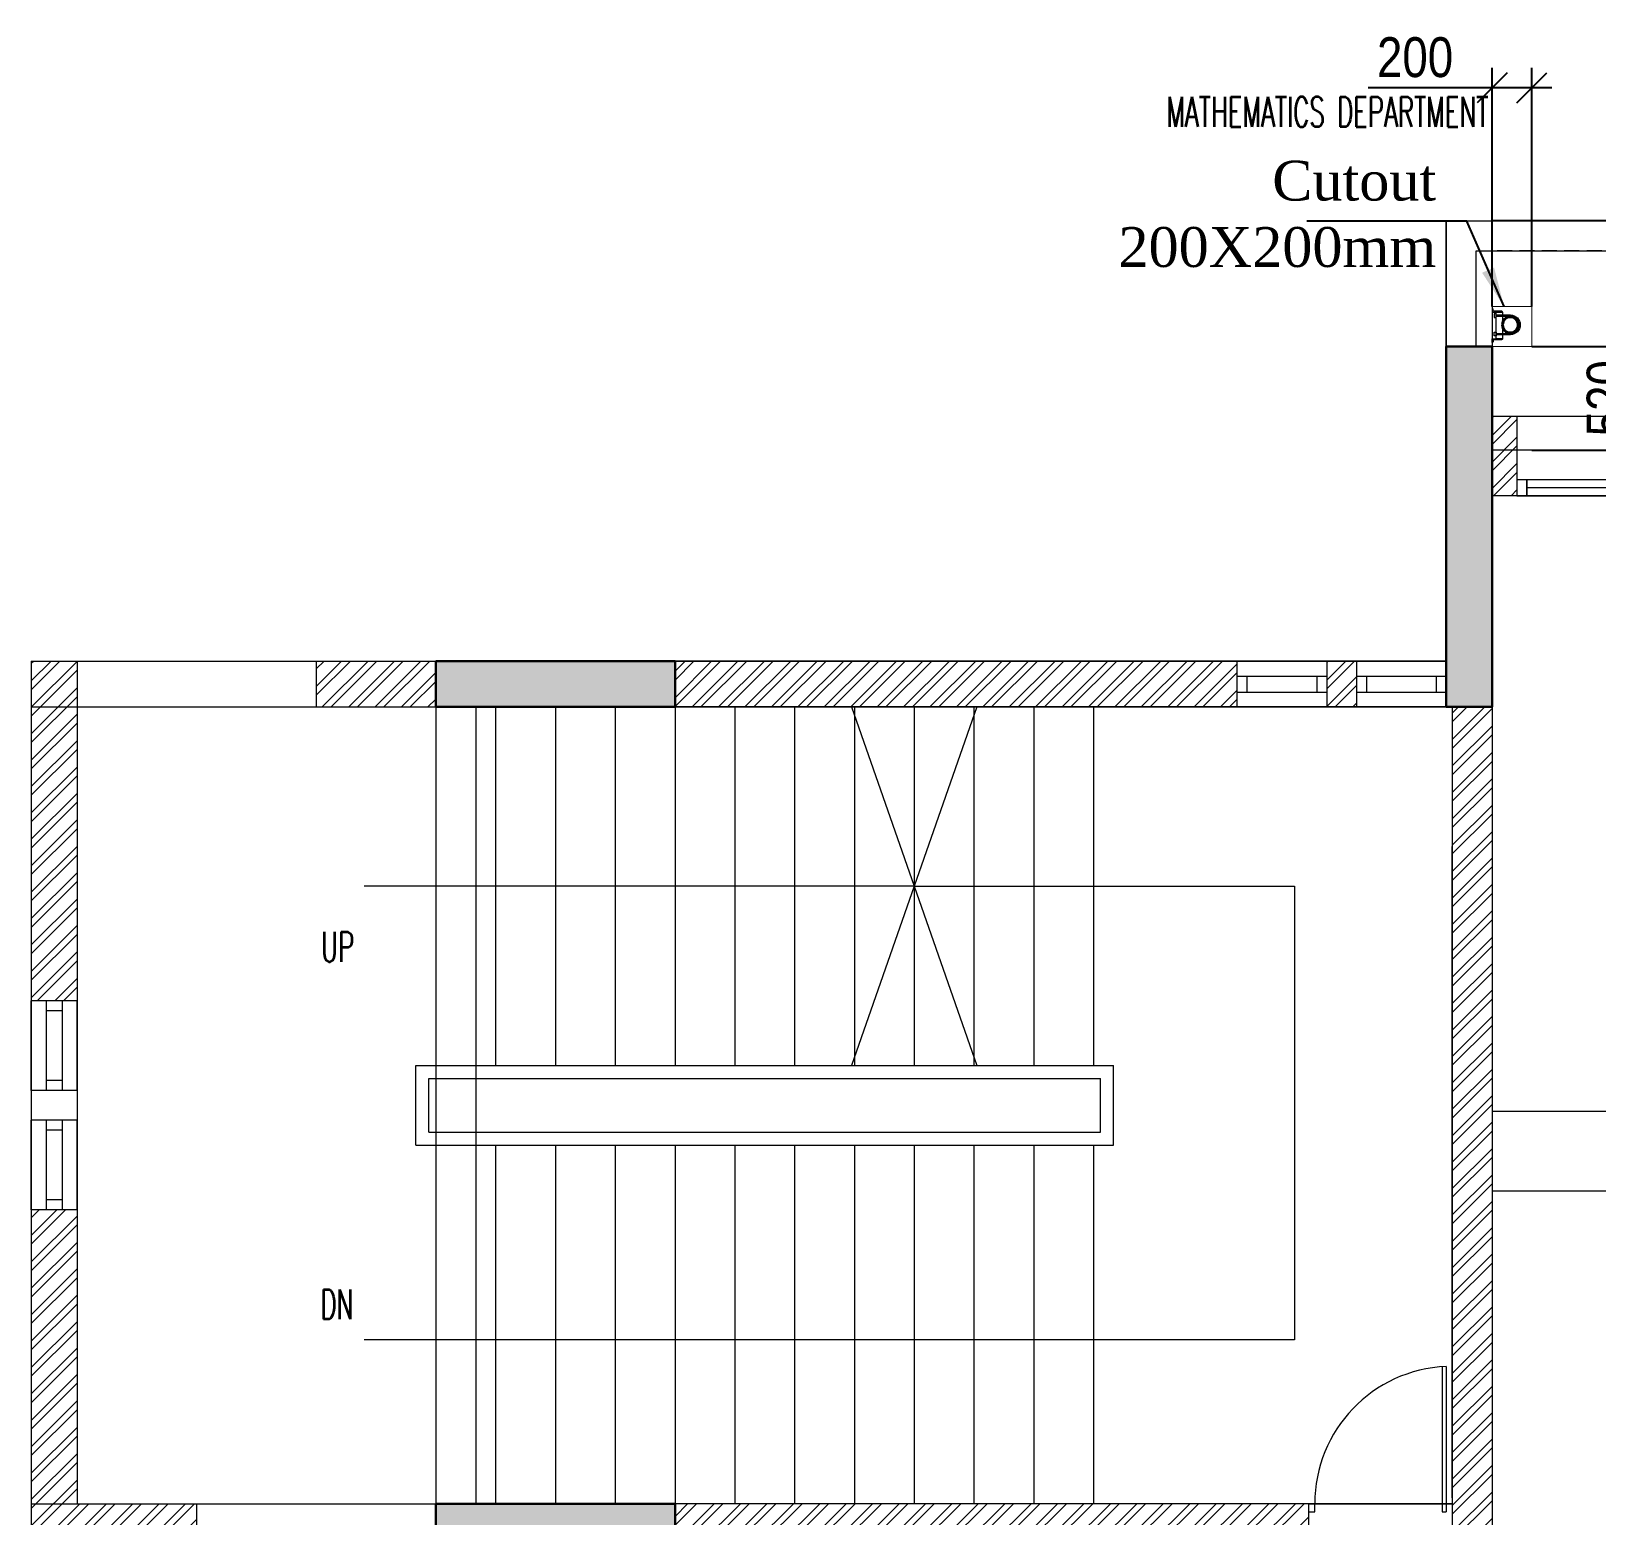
# Model space of a CAD drawing. Header units: inches. Extents: x 5899882 to 5988838, y -468923 to -96891.
# Drawn here: x 5938054 to 5945909, y -194055 to -186603 of the extents above; entities that cross this region are included whole.
import ezdxf

# ---------------------------------------------------------------- set-up
doc = ezdxf.new("R2010")
doc.units = ezdxf.units.IN
doc.header["$MEASUREMENT"] = 0
doc.linetypes.add('DASHED', pattern=[0.75, 0.5, -0.25])
doc.layers.get('Defpoints').update_dxf_attribs({"color": 8})
for name, color, linetype in [('0- SLC ARCH LAYOUT', 7, 'Continuous'), ('0- SLC DIMENSION', 7, 'Continuous'), ('0- SLC HIDE BOX & CUTOUT', 6, 'Continuous'), ('0-SLC- Waste water down take', 6, 'Continuous'), ('0-SLC-100mm Soil Pipe', 190, 'Continuous'), ('CL', 7, 'Continuous')]:
    doc.layers.add(name, color=color, linetype=linetype)
for name, color, linetype, lineweight in [('0-SLC-CLAMPS', 7, 'Continuous', 9), ('ARCL-HATCH-B', 8, 'Continuous', 5), ('ARLC-COL', 8, 'Continuous', 30), ('ARLC-DIM0', 8, 'Continuous', 5), ('ARLC-DOOR-W', 8, 'Continuous', 5), ('ARLC-ELE0', 8, 'Continuous', 9), ('ARLC-ELE1', 8, 'Continuous', 13), ('ARLC-HATCH-C', 8, 'Continuous', 5), ('ARLC-TEXT0', 8, 'Continuous', 20), ('ARLC-WALL', 8, 'Continuous', 15), ('BEAM', 8, 'Continuous', 5)]:
    doc.layers.add(name, color=color, linetype=linetype, lineweight=lineweight)
doc.styles.add('ARIAL', font='tahoma.ttf')
doc.styles.add('LT0050R', font='arial.ttf', dxfattribs={"height": 120})
doc.styles.add('RS', font='simplex8.shx', dxfattribs={"width": 0.6, "height": 150})
doc.styles.add('swis cn bt', font='swissc.ttf')
doc.dimstyles.new('LT0050R', dxfattribs={"dimtxt": 120, "dimasz": 80, "dimexe": 80, "dimexo": 50, "dimgap": 80, "dimtad": 0, "dimdec": 0, "dimzin": 0, "dimdsep": 46, "dimtxsty": 'LT0050R', "dimblk": 'ARCHTICK', "dimcen": 1, "dimdle": 80, "dimclrd": 252, "dimclre": 252, "dimclrt": 240, "dimadec": 0, "dimazin": 0, "dimtfac": 1, "dimtdec": 0, "dimtofl": 0, "dimtmove": 1, "dimatfit": 3, "dimfxl": 1, "dimtolj": 1, "dimtzin": 0, "dimlwd": -1, "dimlwe": -1, "dimarcsym": 0})
doc.dimstyles.new('SLC', dxfattribs={"dimtxt": 200, "dimasz": 150, "dimexe": 100, "dimexo": 0, "dimgap": 50, "dimtad": 1, "dimdec": 0, "dimrnd": 5, "dimzin": 1, "dimdsep": 46, "dimtxsty": 'swis cn bt', "dimblk": 'OBLIQUE', "dimcen": 60, "dimdle": 100, "dimclrd": 256, "dimclre": 256, "dimclrt": 256, "dimazin": 0, "dimtfac": 1, "dimtdec": 0, "dimtofl": 0, "dimtmove": 0, "dimatfit": 3, "dimfxl": 0.18, "dimtolj": 1, "dimtzin": 0, "dimarcsym": 0})
pattern_1 = [(45, (-5779197.41, 117191.3), (-66.2912607, 66.2912607), []), (45, (-5779153.22, 117191.3), (-66.2912607, 66.2912607), [])]

# ---------------------------------------------------------------- blocks, each defined once
blk = doc.blocks.new('_ArchTick')
at = {"color": 0, "linetype": 'ByBlock', "const_width": 0.15}
blk.add_lwpolyline([(-0.5, -0.5), (0.5, 0.5)], dxfattribs=at)
blk = doc.blocks.new('an80')
for points in [[(-46, 0), (-46, 66.3), (-51, 66.3), (-51, 76.3), (-35, 76.3), (-35, 66.3), (-40, 66.3), (-40, 0)], [(46, 0), (46, 66.3), (51, 66.3), (51, 76.3), (35, 76.3), (35, 66.3), (40, 66.3), (40, 0)]]:
    blk.add_lwpolyline(points)
for radius in [46, 40]:
    blk.add_arc((0, 0), radius, 180, 360)
blk = doc.blocks.new('80mm')
at = {"layer": '0-SLC- Waste water down take', "const_width": 5}
blk.add_lwpolyline([(-37.5, 0, 1), (37.5, 0, 1)], format="xyb", close=True, dxfattribs=at)
at = {"layer": '0-SLC- Waste water down take'}
for radius in [40, 35]:
    blk.add_circle((0, 0), radius, dxfattribs=at)
blk = doc.blocks.new('DSF')
at = {"layer": '0-SLC-CLAMPS'}
for points in [[(1498.4503, 220.3213), (1498.4469, 220.3213, -0.414214), (1498.4416, 220.3267), (1498.4416, 220.3267), (1498.4611, 220.3267), (1498.4611, 220.2737, -0.414214), (1498.4557, 220.2791), (1498.4557, 220.3159, 0.414214)], [(1498.6042, 220.3213), (1498.6076, 220.3213, 0.414214), (1498.613, 220.3267), (1498.613, 220.3267), (1498.5935, 220.3267), (1498.5935, 220.2737, 0.414214), (1498.5988, 220.2791), (1498.5988, 220.3159, -0.414214)]]:
    blk.add_lwpolyline(points, format="xyb", close=True, dxfattribs=at)
blk.add_lwpolyline([(1498.5935, 220.3055), (1498.4611, 220.3055), (1498.4611, 220.2737), (1498.5935, 220.2737)], close=True, dxfattribs=at)
at = {"layer": '0-SLC- Waste water down take', "lineweight": 0, "ltscale": 12, "xscale": 0.0010714285714286, "yscale": 0.0010714285714286, "zscale": 0.0010714285714286}
blk.add_blockref('80mm', (1498.5241, 220.2345), dxfattribs=at)
at = {"layer": '0-SLC-CLAMPS', "xscale": 0.0010714285714286, "yscale": 0.0010714285714286, "zscale": 0.0010714285714286}
blk.add_blockref('an80', (1498.5241, 220.2345), dxfattribs=at)
blk = doc.blocks.new('_OBLIQUE')
at = {"color": 0, "linetype": 'ByBlock'}
blk.add_line((-0.5, -0.5), (0.5, 0.5), dxfattribs=at)
blk = doc.blocks.new('*D116')
at = {"layer": '0- SLC DIMENSION', "lineweight": -2, "transparency": 16777216}
for p, q in [((5945383.9, -187985.1), (5945383.9, -186787)), ((5945583.9, -187985.1), (5945583.9, -186787)), ((5945383.9, -186887), (5944761.4, -186887)), ((5945683.9, -186887), (5945383.9, -186887))]:
    blk.add_line(p, q, dxfattribs=at)
at = {"layer": 'Defpoints', "color": 0, "transparency": 16777216}
for p in [(5945383.9, -186887), (5945383.9, -187985.1), (5945583.9, -187985.1)]:
    blk.add_point(p, dxfattribs=at)
at = {"layer": '0- SLC DIMENSION', "lineweight": -2, "transparency": 16777216, "xscale": 150, "yscale": 150, "zscale": 150, "rotation": 180}
blk.add_blockref('_OBLIQUE', (5945383.9, -186887), dxfattribs=at)
at = {"layer": '0- SLC DIMENSION', "lineweight": -2, "transparency": 16777216, "xscale": 150, "yscale": 150, "zscale": 150}
blk.add_blockref('_OBLIQUE', (5945583.9, -186887), dxfattribs=at)
at = {"layer": '0- SLC DIMENSION', "transparency": 16777216, "insert": (5944997.6, -186734.2), "char_height": 200, "attachment_point": 5, "style": 'swis cn bt'}
blk.add_mtext('\\A1;200', dxfattribs=at)
blk = doc.blocks.new('*D117')
at = {"layer": '0- SLC DIMENSION', "lineweight": -2, "transparency": 16777216}
for p, q in [((5946113, -188805.1), (5946113, -188085.1)), ((5945583.9, -188185.1), (5946213, -188185.1)), ((5945583.9, -188705.1), (5946213, -188705.1))]:
    blk.add_line(p, q, dxfattribs=at)
at = {"layer": 'Defpoints', "color": 0, "transparency": 16777216}
for p in [(5945583.9, -188185.1), (5946113, -188185.1), (5945583.9, -188705.1)]:
    blk.add_point(p, dxfattribs=at)
at = {"layer": '0- SLC DIMENSION', "lineweight": -2, "transparency": 16777216, "xscale": 150, "yscale": 150, "zscale": 150}
for p, rotation in [((5946113, -188185.1), 90), ((5946113, -188705.1), 270)]:
    blk.add_blockref('_OBLIQUE', p, dxfattribs=dict(at, rotation=rotation))
at = {"layer": '0- SLC DIMENSION', "transparency": 16777216, "insert": (5945960.2, -188445.1), "char_height": 200, "attachment_point": 5, "rotation": 90, "style": 'swis cn bt'}
blk.add_mtext('\\A1;520', dxfattribs=at)
blk = doc.blocks.new('A$C5D8F11B1')
at = {"layer": 'ARCL-HATCH-B'}
h = blk.add_hatch(dxfattribs=at)
h.set_pattern_fill('ANSI32', color=256, scale=250)
h.set_pattern_definition(pattern_1)
h.paths.add_polyline_path([(325, 6610), (200, 6610), (200, 6210), (325, 6210), (325, 6290)])
h = blk.add_hatch(dxfattribs=at)
h.set_pattern_fill('ANSI32', color=256, scale=250)
h.set_pattern_definition(pattern_1)
h.paths.add_polyline_path([(-6900, 5380), (-7130, 5380), (-7130, 3675), (-6900, 3675)])
h = blk.add_hatch(dxfattribs=at)
h.set_pattern_fill('ANSI32', color=256, scale=250)
h.set_pattern_definition(pattern_1)
h.paths.add_polyline_path([(-5100, 5380), (-5700, 5380), (-5700, 5150), (-5100, 5150)])
h = blk.add_hatch(dxfattribs=at)
h.set_pattern_fill('ANSI32', color=256, scale=250)
h.set_pattern_definition(pattern_1)
h.paths.add_polyline_path([(-1080, 5380), (-3900, 5380), (-3900, 5150), (-1080, 5150)])
h = blk.add_hatch(dxfattribs=at)
h.set_pattern_fill('ANSI32', color=256, scale=250)
h.set_pattern_definition(pattern_1)
h.paths.add_polyline_path([(-480, 5380), (-630, 5380), (-630, 5150), (-480, 5150)])
h = blk.add_hatch(dxfattribs=at)
h.set_pattern_fill('ANSI32', color=256, scale=250)
h.set_pattern_definition(pattern_1)
h.paths.add_polyline_path([(200, 5150), (0, 5150), (0, 200), (200, 200)])
h = blk.add_hatch(dxfattribs=at)
h.set_pattern_fill('ANSI32', color=256, scale=250)
h.set_pattern_definition(pattern_1)
h.paths.add_polyline_path([(-6900, 2625), (-7130, 2625), (-7130, 920), (-6300, 920), (-6300, 1150), (-6900, 1150)])
h = blk.add_hatch(dxfattribs=at)
h.set_pattern_fill('ANSI32', color=256, scale=250)
h.set_pattern_definition(pattern_1)
h.paths.add_polyline_path([(-720, 1150), (-3900, 1150), (-3900, 950), (-3000, 950), (-3000, 920), (-2800, 920), (-2800, 950), (-2800, 950), (-1475, 950), (-1475, 200), (-1325, 200), (-1325, 950), (-720, 950)])
at = {"layer": 'ARLC-HATCH-C', "ltscale": 0.1}
for points in [[(200, 6960), (-30, 6960), (-30, 5150), (200, 5150)], [(-5100, 5150), (-4800, 5150), (-4500, 5150), (-4200, 5150), (-3900, 5150), (-3900, 5380), (-5100, 5380)], [(-5100, 920), (-5100, 1150), (-4800, 1150), (-4500, 1150), (-4200, 1150), (-4044.4, 1150), (-3900, 1150), (-3900, 950), (-3900, 920)]]:
    blk.add_hatch(color=256, dxfattribs=at).paths.add_polyline_path(points)
at = {"layer": 'ARLC-COL'}
for points in [[(-30, 6960), (200, 6960), (200, 5150), (-30, 5150)], [(-5100, 1150), (-3900, 1150), (-3900, 920), (-5100, 920)]]:
    blk.add_lwpolyline(points, close=True, dxfattribs=at)
at = {"layer": 'ARLC-COL', "ltscale": 0.1}
blk.add_lwpolyline([(-5100, 5380), (-3900, 5380), (-3900, 5150), (-5100, 5150)], close=True, dxfattribs=at)
at = {"layer": 'ARLC-DIM0'}
blk.add_lwpolyline([(375, 6290), (325, 6290), (325, 6210), (375, 6210)], close=True, dxfattribs=at)
at = {"layer": 'ARLC-DOOR-W', "ltscale": 0.1}
blk.add_line((1395, 6250), (375, 6250), dxfattribs=at)
at = {"layer": 'ARLC-DOOR-W'}
for p, q in [((-1080, 5305), (-630, 5305)), ((-1030, 5305), (-1030, 5225)), ((-680, 5305), (-680, 5225)), ((-480, 5305), (-30, 5305)), ((-430, 5305), (-430, 5225)), ((-80, 5305), (-80, 5225)), ((-1080, 5225), (-630, 5225)), ((-480, 5225), (-30, 5225)), ((-7055, 3675), (-7055, 3225)), ((-6975, 3625), (-7055, 3625)), ((-6975, 3675), (-6975, 3225)), ((-6975, 3275), (-7055, 3275)), ((-7055, 3075), (-7055, 2625)), ((-6975, 3075), (-6975, 2625)), ((-6975, 3025), (-7055, 3025)), ((-6975, 2675), (-7055, 2675)), ((-50, 1839.3), (-50, 1110)), ((-30, 1839.3), (-30, 1110)), ((-720, 1110), (-690, 1110)), ((-50, 1110), (-30, 1110))]:
    blk.add_line(p, q, dxfattribs=at)
blk.add_lwpolyline([(1395, 6210), (1395, 6290), (375, 6290), (375, 6210)], close=True, dxfattribs=at)
at = {"layer": 'ARLC-DOOR-W', "ltscale": 0.1}
blk.add_lwpolyline([(-690, 1110), (-690, 1150)], dxfattribs=at)
at = {"layer": 'ARLC-DOOR-W'}
blk.add_arc((0, 1150), 690, 92.49191, 180, dxfattribs=at)
at = {"layer": 'ARLC-ELE0'}
blk.add_line((325, 6610), (1445, 6610), dxfattribs=at)
at = {"layer": 'ARLC-ELE0', "ltscale": 0.01}
for p, q in [((-5200, 2950), (-5200, 3350)), ((-5200, 3350), (-1700, 3350)), ((-1700, 2950), (-1700, 3350)), ((-5135, 3015), (-5135, 3285)), ((-5135, 3285), (-1765, 3285)), ((-1765, 3015), (-1765, 3285)), ((-5135, 3015), (-1765, 3015)), ((-5200, 2950), (-1700, 2950))]:
    blk.add_line(p, q, dxfattribs=at)
at = {"layer": 'ARLC-ELE1'}
for p, q in [((-30, 7590), (17550, 7590)), ((-30, 6960), (-30, 7590)), ((120, 7440), (17400, 7440)), ((120, 6960), (120, 7440)), ((-630, 5380), (-1080, 5380)), ((-30, 5380), (-480, 5380)), ((-5100, 5150), (-5100, 3350)), ((-4800, 5150), (-4800, 3350)), ((-4500, 5150), (-4500, 3350)), ((-4200, 5150), (-4200, 3350)), ((-3900, 5150), (-3900, 3350)), ((-3600, 5150), (-3600, 3350)), ((-3300, 5150), (-3300, 3350)), ((-3013.8, 5150), (-2700, 4250)), ((-3000, 5150), (-3000, 3350)), ((-2700, 5150), (-2700, 3350)), ((-2386.2, 5150), (-2700, 4250)), ((-2400, 5150), (-2400, 3350)), ((-2100, 5150), (-2100, 3350)), ((-1800, 5150), (-1800, 3350)), ((-630, 5150), (-1080, 5150)), ((-30, 5150), (-480, 5150)), ((-2700, 4250), (-5459.9, 4250)), ((-2700, 4250), (-3013.8, 3350)), ((-2700, 4250), (-791.9, 4250)), ((-2700, 4250), (-2386.2, 3350)), ((-791.9, 4250), (-791.9, 1972.8)), ((-7130, 3225), (-7130, 3675)), ((-6900, 3225), (-6900, 3675)), ((-7130, 2625), (-7130, 3075)), ((-6900, 2625), (-6900, 3078.6)), ((-5100, 2950), (-5100, 1150)), ((-4950, 2950), (-1950, 2950)), ((-4800, 2950), (-4800, 1150)), ((-4500, 2950), (-4500, 1150)), ((-4200, 2950), (-4200, 1150.9)), ((-3900, 2950), (-3900, 1150)), ((-3600, 2950), (-3600, 1150)), ((-3300, 2950), (-3300, 1150)), ((-3000, 2950), (-3000, 1150.9)), ((-2700, 2950), (-2700, 1150)), ((-2400, 2950), (-2400, 1150)), ((-2100, 2950), (-2100, 1150)), ((-1800, 2950), (-1800, 1150)), ((-791.9, 1972.8), (-5459.9, 1972.8)), ((-720, 1150), (0, 1150))]:
    blk.add_line(p, q, dxfattribs=at)
at = {"layer": 'ARLC-WALL', "ltscale": 0.1}
for p, q in [((-7130, 5380), (-6900, 5380)), ((-7130, 5380), (-7130, 3675)), ((-6900, 5380), (-6900, 3675)), ((-5700, 5380), (-5100, 5380)), ((-5700, 5380), (-5700, 5150)), ((-1080, 5380), (-1080, 5150)), ((-630, 5380), (-630, 5150)), ((-480, 5380), (-480, 5150)), ((-5700, 5150), (-5100, 5150)), ((0, 5150), (0, 200)), ((200, 5150), (200, 200)), ((0, 4450), (0, 1180)), ((-6900, 3675), (-7130, 3675)), ((-6900, 3225), (-7130, 3225)), ((-7130, 3225), (-7130, 3075)), ((-6900, 3225), (-6900, 3078.6)), ((-6900, 3075), (-7130, 3075)), ((-6900, 2625), (-7130, 2625)), ((-7130, 2625), (-7130, 920)), ((-6900, 2625), (-6900, 1150)), ((-6900, 1150), (-6300, 1150)), ((-6300, 920), (-6300, 1150)), ((-6300, 920), (-6300, 1150)), ((-720, 1150), (-3900, 1150)), ((-720, 950), (-720, 1150))]:
    blk.add_line(p, q, dxfattribs=at)
at = {"layer": 'ARLC-WALL'}
for p, q in [((-1080, 5380), (-3900, 5380)), ((-480, 5380), (-630, 5380)), ((-1080, 5150), (-3900, 5150)), ((-480, 5150), (-630, 5150))]:
    blk.add_line(p, q, dxfattribs=at)
blk.add_lwpolyline([(325, 6610), (325, 6210), (200, 6210), (200, 6610)], close=True, dxfattribs=at)
at = {"layer": 'ARLC-WALL', "ltscale": 0.1}
blk.add_lwpolyline([(0, 1180), (0, 4450)], dxfattribs=at)
at = {"layer": 'ARLC-TEXT0', "style": 'RS', "width": 0.6}
for s, p in [('MATHEMATICS DEPARTMENT', (-1434.1, 8062.4)), ('UP', (-5675.9, 3870.8)), ('DN', (-5679.9, 2076.4))]:
    blk.add_text(s, height=150, dxfattribs=at).set_placement(p)

msp = doc.modelspace()

# ---------------------------------------------------------------- block references
at = {"layer": '0- SLC ARCH LAYOUT'}
msp.add_blockref('A$C5D8F11B1', (5945183.9, -195145.1), dxfattribs=at)

# ---------------------------------------------------------------- next in the draw order: hatches: boundary and pattern name
at = {"layer": 'ARLC-HATCH-C', "ltscale": 0.1}
for points in [[(5945383.9, -188185.1), (5945153.9, -188185.1), (5945153.9, -189995.1), (5945383.9, -189995.1)], [(5940083.9, -189995.1), (5940383.9, -189995.1), (5940683.9, -189995.1), (5940983.9, -189995.1), (5941283.9, -189995.1), (5941283.9, -189765.1), (5940083.9, -189765.1)], [(5940083.9, -194225.1), (5940083.9, -193995.1), (5940383.9, -193995.1), (5940683.9, -193995.1), (5940983.9, -193995.1), (5941139.5, -193995.1), (5941283.9, -193995.1), (5941283.9, -194195.1), (5941283.9, -194225.1)]]:
    msp.add_hatch(color=0, dxfattribs=at).paths.add_polyline_path(points)

# ---------------------------------------------------------------- next in the draw order: linework, layer by layer
at = {"layer": '0- SLC HIDE BOX & CUTOUT', "const_width": 5}
msp.add_lwpolyline([(5945583.9, -188185.1), (5945583.9, -187985.1), (5945383.9, -187985.1), (5945383.9, -188185.1)], close=True, dxfattribs=at)
at = {"layer": 'ARLC-COL', "color": 0}
for points in [[(5945153.9, -188185.1), (5945383.9, -188185.1), (5945383.9, -189995.1), (5945153.9, -189995.1)], [(5940083.9, -193995.1), (5941283.9, -193995.1), (5941283.9, -194225.1), (5940083.9, -194225.1)]]:
    msp.add_lwpolyline(points, close=True, dxfattribs=at)
at = {"layer": 'ARLC-COL', "color": 0, "ltscale": 0.1}
msp.add_lwpolyline([(5940083.9, -189765.1), (5941283.9, -189765.1), (5941283.9, -189995.1), (5940083.9, -189995.1)], close=True, dxfattribs=at)
at = {"layer": 'ARLC-ELE0', "color": 0}
for p, q in [((5940083.9, -189995.1), (5940083.9, -191795.1)), ((5940383.9, -189995.1), (5940383.9, -191795.1)), ((5940683.9, -189995.1), (5940683.9, -191795.1)), ((5940983.9, -189995.1), (5940983.9, -191795.1)), ((5941283.9, -189995.1), (5941283.9, -191795.1)), ((5941583.9, -189995.1), (5941583.9, -191795.1)), ((5941883.9, -189995.1), (5941883.9, -191795.1)), ((5942183.9, -189995.1), (5942183.9, -191795.1)), ((5942483.9, -189995.1), (5942483.9, -191795.1))]:
    msp.add_line(p, q, dxfattribs=at)
at = {"layer": 'ARLC-ELE0', "color": 0, "linetype": 'DASHED', "ltscale": 0.002}
for p, q in [((5942783.9, -189995.1), (5942783.9, -191795.1)), ((5943083.9, -189995.1), (5943083.9, -191795.1)), ((5943383.9, -189995.1), (5943383.9, -191795.1)), ((5940083.9, -192195.1), (5940083.9, -193995.1)), ((5940383.9, -192195.1), (5940383.9, -193995.1)), ((5940683.9, -192195.1), (5940683.9, -193995.1)), ((5940983.9, -192195.1), (5940983.9, -193994.1)), ((5941283.9, -192195.1), (5941283.9, -193995.1)), ((5941583.9, -192195.1), (5941583.9, -193995.1)), ((5941883.9, -192195.1), (5941883.9, -193995.1)), ((5942183.9, -192195.1), (5942183.9, -193994.1)), ((5942483.9, -192195.1), (5942483.9, -193995.1)), ((5942783.9, -192195.1), (5942783.9, -193995.1)), ((5943083.9, -192195.1), (5943083.9, -193995.1)), ((5943383.9, -192195.1), (5943383.9, -193995.1))]:
    msp.add_line(p, q, dxfattribs=at)
at = {"layer": 'ARLC-ELE1', "color": 0}
for p, q in [((5939983.9, -192195.1), (5939983.9, -191795.1)), ((5939983.9, -191795.1), (5943483.9, -191795.1)), ((5943483.9, -192195.1), (5943483.9, -191795.1)), ((5940048.9, -192130.1), (5940048.9, -191860.1)), ((5940048.9, -191860.1), (5943418.9, -191860.1)), ((5943418.9, -192130.1), (5943418.9, -191860.1)), ((5940048.9, -192130.1), (5943418.9, -192130.1)), ((5939983.9, -192195.1), (5943483.9, -192195.1)), ((5940233.9, -192195.1), (5943233.9, -192195.1))]:
    msp.add_line(p, q, dxfattribs=at)
at = {"layer": 'ARLC-WALL', "color": 30, "linetype": 'DASHED', "ltscale": 150}
msp.add_line((5962583.9, -187705.1), (5945383.9, -187705.1), dxfattribs=at)
at = {"layer": 'ARLC-WALL', "color": 30}
for p, q in [((5953608.9, -188705.1), (5945383.9, -188705.1)), ((5953608.9, -188935.1), (5945383.9, -188935.1)), ((5940083.9, -189995.1), (5940083.9, -193995.1)), ((5940283.9, -189995.1), (5940283.9, -193995.1)), ((5953868.9, -192025.1), (5945383.9, -192025.1)), ((5953868.9, -192425.1), (5945383.9, -192425.1))]:
    msp.add_line(p, q, dxfattribs=at)
at = {"layer": 'ARLC-WALL', "color": 30, "ltscale": 0.1}
for p, q in [((5938053.9, -189765.1), (5940083.9, -189765.1)), ((5938053.9, -189765.1), (5938053.9, -189995.1)), ((5941283.9, -189765.1), (5945153.9, -189765.1)), ((5938053.9, -189995.1), (5940083.9, -189995.1)), ((5938053.9, -189995.1), (5938053.9, -193995.1)), ((5938283.9, -189995.1), (5938283.9, -193995.1)), ((5941283.9, -189995.1), (5945153.9, -189995.1)), ((5945183.9, -189995.1), (5945183.9, -194195.1)), ((5945383.9, -189995.1), (5945383.9, -194945.1)), ((5945183.9, -190695.1), (5945183.9, -193965.1)), ((5938053.9, -193995.1), (5940083.9, -193995.1)), ((5938053.9, -193995.1), (5938053.9, -194225.1)), ((5945183.9, -193995.1), (5941283.9, -193995.1))]:
    msp.add_line(p, q, dxfattribs=at)
at = {"layer": 'ARLC-WALL', "color": 0, "ltscale": 0.1}
msp.add_lwpolyline([(5945183.9, -193965.1), (5945183.9, -190695.1)], dxfattribs=at)
at = {"layer": 'BEAM', "color": 0}
for p, q in [((5945153.9, -187555.1), (5945153.9, -188185.1)), ((5945153.9, -187555.1), (5945383.9, -187555.1)), ((5945383.9, -187555.1), (5945383.9, -188185.1))]:
    msp.add_line(p, q, dxfattribs=at)
at = {"layer": 'CL', "color": 0}
msp.add_line((5962813.9, -187555.1), (5945383.9, -187555.1), dxfattribs=at)

# ---------------------------------------------------------------- next in the draw order: block references
at = {"layer": '0-SLC-100mm Soil Pipe', "color": 30, "xscale": -1000, "yscale": 1000, "zscale": 1000, "rotation": 90}
msp.add_blockref('DSF', (6165710.5, 1310447.4), dxfattribs=at)

# ---------------------------------------------------------------- next in the draw order: texts
at = {"layer": '0- SLC HIDE BOX & CUTOUT', "insert": (5945103.4, -187252.6), "char_height": 200, "width": 1754.296, "attachment_point": 3, "style": 'ARIAL'}
msp.add_mtext('{\\fTimes New Roman|b0|i0|c0|p18;Cutout 200X200mm}', dxfattribs=at)

# ---------------------------------------------------------------- next in the draw order: dimensions: what is measured, and where the dimension line sits
at = {"layer": '0- SLC DIMENSION'}
for p1, p2, distance, picture, middle in [((5945583.9, -187985.1), (5945383.9, -187985.1), -1098.1, '*D116', (5944997.6, -186734.2)), ((5945583.9, -188705.1), (5945583.9, -188185.1), -529.1, '*D117', (5945960.2, -188445.1))]:
    dim = msp.add_aligned_dim(p1=p1, p2=p2, distance=distance, dimstyle='SLC', override={"dimfxl": 0}, dxfattribs=at)
    dim.commit()
    dim.dimension.update_dxf_attribs({"geometry": picture, "text_midpoint": middle})

# ---------------------------------------------------------------- next in the draw order: leaders
at = {"layer": '0- SLC HIDE BOX & CUTOUT'}
msp.add_leader([(5945444, -187985.1), (5945257, -187556.8), (5944454.9, -187556.8)], dimstyle='LT0050R', override={"dimasz": 200, "dimclrd": 256, "dimfxl": 160}, dxfattribs=at)

doc.saveas('drawing.dxf')
